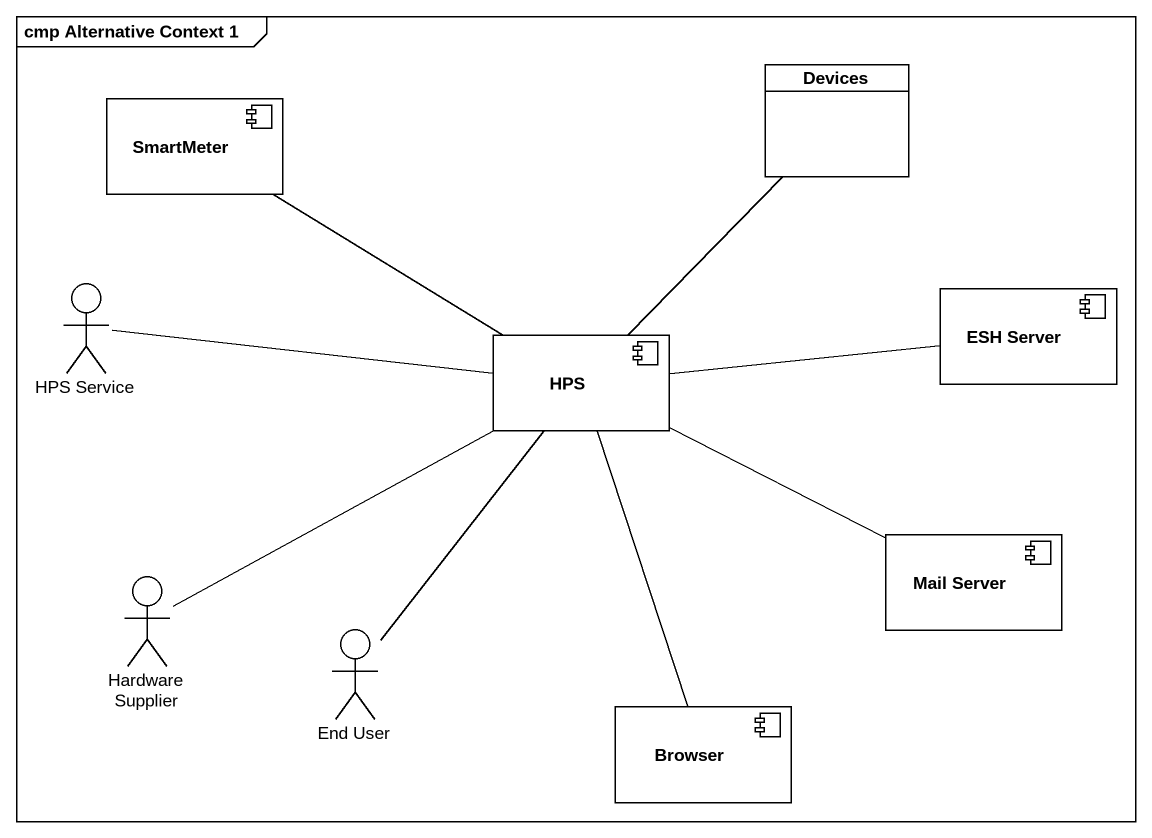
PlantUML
@startuml
mainframe cmp Alternative Context 1
allowmixing
hide circle
hide empty members
class Devices
component SmartMeter
actor "HPS Service" as HPS_Service
component "ESH Server" as ESH_Server
component HPS
actor "Hardware Supplier" as Hardware_Supplier
component "Mail Server" as Mail_Server
actor "End User" as End_User
component Browser
HPS_Service -right- HPS
HPS -up- Devices
HPS -up- SmartMeter
HPS -right- ESH_Server
HPS -right- Mail_Server
HPS -- End_User
HPS -- Browser
Hardware_Supplier -up- HPS
@enduml
